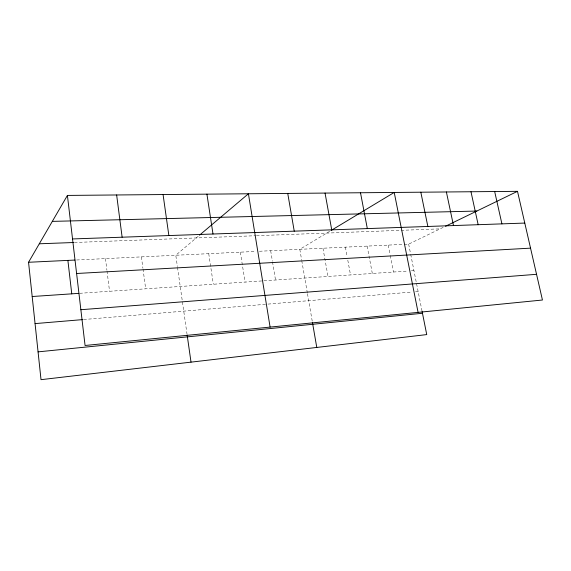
<?xml version="1.0" encoding="UTF-8"?>
<svg xmlns="http://www.w3.org/2000/svg" width="571" height="571" viewBox="0 0 571 571"><rect width="100%" height="100%" fill="white"/><g stroke="black" fill="none" stroke-linecap="round" stroke-linejoin="round"><path stroke-width="0.43" stroke-dasharray="2.85 2.14" d="M198.18 236.294L175.789 255.244L177.395 266.521M329.681 231.326L299.804 249.32L301.609 259.762M404.211 244.338L408.65 244.124L443.974 226.994M83.651 319.532L267.142 304.165M268.02 304.093L412.134 292.024M415.56 291.738L418.129 291.524M79.669 293.301L407.972 271.039M411.391 270.804L413.954 270.633M76.628 259.983L255.936 251.418M259.405 251.254L403.319 244.381M74.408 242.482L255.594 235.737M256.472 235.702L440.113 228.864M408.65 244.124L410.535 253.531M410.706 254.388L422.126 311.523M388.209 245.102L390.072 254.652M390.243 255.523L393.455 272.024M367.139 246.108L372.321 273.459M345.398 247.143L347.161 256.7M347.796 260.169L350.515 274.936M322.965 248.214L328.011 276.464M301.759 260.633L307.334 292.844M307.483 293.715L312.316 321.659M270.668 250.712L272.388 261.054M272.531 261.918L275.529 280.018M240.341 252.161L245.08 282.088M208.743 253.674L213.34 284.237M177.517 267.392L187.045 334.299M141.394 256.886L142.9 268.106M143.014 268.97L145.676 288.826M105.464 258.606L106.898 270.083M107.013 270.968L109.553 291.274"/><path stroke-width="0.86" d="M422.126 311.523L426.737 334.592L41.019 379.672L28.55 262.275L67.414 195.418L517.497 191.328L542.45 300.018L85.072 345.491L67.414 195.418M199.486 235.188L248.421 193.769L270.097 327.097M331.144 230.448L394.226 192.448L418.079 312.387M445.516 226.244L517.497 191.328M38.064 351.864L422.476 313.265M35.067 323.6L82.766 319.603M80.861 309.718L536.547 274.308M32.19 296.52L78.791 293.366M76.6 273.495L530.545 248.149M28.55 262.275L74.88 260.062M39.299 243.788L73.531 242.518M72.538 238.942L524.785 223.068M52.325 221.377L476.821 211.056M494.672 191.535L501.916 223.875M470.982 191.749L478.17 224.71M446.386 191.97L453.502 225.574M420.82 192.206L427.857 226.473M360.501 192.755L367.324 228.593M325.049 193.077L331.73 229.842M312.465 322.536L316.777 347.446M287.741 193.412L294.243 231.162M206.923 194.147L212.997 234.01M187.167 335.156L191.014 362.142M163.07 194.547L168.866 235.559M116.641 194.968L122.13 237.201M67.885 260.397L71.76 293.837"/></g></svg>
